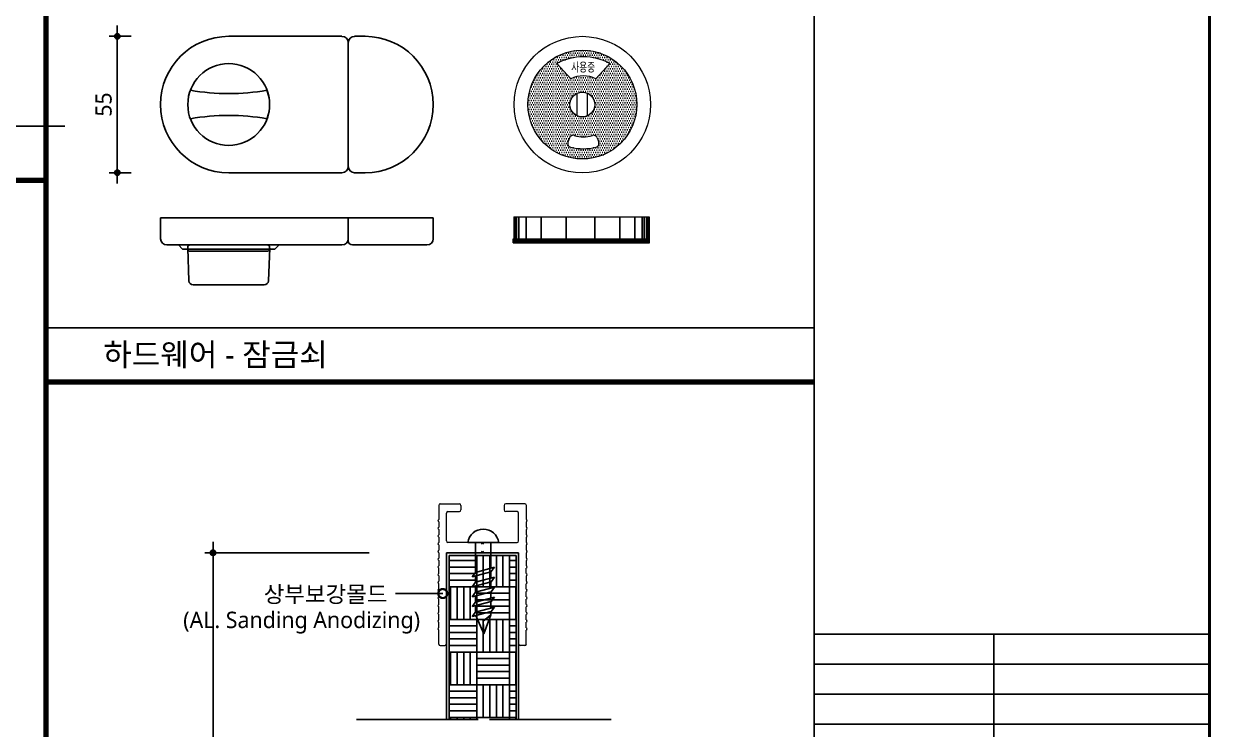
# Model space of a CAD drawing. Extents: x -256 to 8104, y -176 to 5714.
# Drawn here: x 5791 to 7984, y 3010 to 4314 of the extents above; entities that cross this region are included whole.
import ezdxf
from ezdxf.enums import TextEntityAlignment as Align

# ---------------------------------------------------------------- set-up
doc = ezdxf.new("R2010")
doc.units = 0
doc.header["$LTSCALE"] = 30
doc.linetypes.add('HIDDEN2', pattern=[4.7625, 3.175, -1.5875])
doc.layers.get('0').update_dxf_attribs({"linetype": 'CONTINUOUS'})
doc.layers.get('DEFPOINTS').update_dxf_attribs({"linetype": 'CONTINUOUS'})
for name, color, linetype in [('02---제품선', 4, 'CONTINUOUS'), ('C', 2, 'CONTINUOUS'), ('curior-0Line', 252, 'CONTINUOUS'), ('DIM', 7, 'CONTINUOUS'), ('TIT', 3, 'CONTINUOUS'), ('기타', 1, 'CONTINUOUS'), ('문자', 3, 'CONTINUOUS'), ('상부보강몰드', 4, 'HIDDEN2'), ('잠금쇠(회전형)', 4, 'CONTINUOUS'), ('치수', 1, 'CONTINUOUS'), ('판넬', 2, 'CONTINUOUS'), ('해치', 8, 'CONTINUOUS')]:
    doc.layers.add(name, color=color, linetype=linetype)
doc.styles.add('HDW', font='gulim.ttc')
doc.styles.add('돋움', font='malgun.ttf')
doc.dimstyles.new('10', dxfattribs={"dimscale": 10, "dimtxt": 3, "dimasz": 1, "dimexe": 1.5, "dimexo": 2, "dimgap": 1, "dimtad": 1, "dimdec": 0, "dimlunit": 6, "dimtxsty": '돋움', "dimblk": 'DIMDOT', "dimcen": -1, "dimdle": 1.5, "dimclrt": 3, "dimazin": 3, "dimtfac": 1, "dimtdec": 0, "dimtix": 1, "dimtmove": 2, "dimatfit": 3, "dimldrblk": 'DIMDOT', "dimarcsym": 0})

# ---------------------------------------------------------------- blocks, each defined once
blk = doc.blocks.new('DIMDOT')
at = {"linetype": 'Continuous'}
blk.add_line((-2, 0), (2, 0), dxfattribs=at)
for radius in [0.5, 0.25]:
    blk.add_circle((0, 0), radius, dxfattribs=at)
blk = doc.blocks.new('*D60')
at = {"layer": 'DEFPOINTS', "color": 0}
for p in [(34406.7, -886.4), (34361, -1138.4), (34406.7, -1138.4)]:
    blk.add_point(p, dxfattribs=at)
at = {"layer": 'DIM', "color": 0, "lineweight": -2, "ltscale": 10}
for p, q in [((34386.7, -886.4), (34346, -886.4)), ((34361, -896.4), (34361, -1128.4)), ((34386.7, -1138.4), (34346, -1138.4))]:
    blk.add_line(p, q, dxfattribs=at)
at = {"layer": 'DIM', "color": 0, "lineweight": -2, "xscale": 10, "yscale": 10, "zscale": 10}
for p, rotation in [((34361, -886.4), 90), ((34361, -1138.4), 270)]:
    blk.add_blockref('DIMDOT', p, dxfattribs=dict(at, rotation=rotation))
at = {"layer": 'DIM', "color": 3, "insert": (34335.8, -1012.4), "char_height": 30, "attachment_point": 5, "rotation": 90, "style": '돋움'}
blk.add_mtext('55', dxfattribs=at)
blk = doc.blocks.new('*D61')
at = {"layer": 'DEFPOINTS', "color": 0}
for p in [(34846.7, -1840.5), (34538, -4143.7), (34846.7, -4143.7)]:
    blk.add_point(p, dxfattribs=at)
at = {"layer": 'DIM', "color": 0, "lineweight": -2, "ltscale": 10}
for p, q in [((34826.7, -1840.5), (34523, -1840.5)), ((34538, -1850.5), (34538, -4133.7)), ((34826.7, -4143.7), (34523, -4143.7))]:
    blk.add_line(p, q, dxfattribs=at)
at = {"layer": 'DIM', "color": 0, "lineweight": -2, "xscale": 10, "yscale": 10, "zscale": 10}
for p, rotation in [((34538, -1840.5), 90), ((34538, -4143.7), 270)]:
    blk.add_blockref('DIMDOT', p, dxfattribs=dict(at, rotation=rotation))
at = {"layer": 'DIM', "color": 3, "insert": (34512.7, -2992.1), "char_height": 30, "attachment_point": 5, "rotation": 90, "style": '돋움'}
blk.add_mtext('VAR.', dxfattribs=at)
blk = doc.blocks.new('A$C13EB2441')
for p, q in [((0.837, 7.375), (0.837, 14.115)), ((0.837, 6.74), (0.837, 0))]:
    blk.add_line(p, q)
blk = doc.blocks.new('_DOTSMALL')
at = {"color": 0, "linetype": 'ByBlock', "const_width": 0.5}
blk.add_lwpolyline([(-0.0625, 0, 1), (0.0625, 0, 1)], format="xyb", close=True, dxfattribs=at)
blk = doc.blocks.new('A$C63EC304E')
at = {"layer": '치수', "color": 1, "xscale": 2.5, "yscale": 2.5, "zscale": 2.5, "rotation": 234.3098741996962}
blk.add_blockref('_DOTSMALL', (0.31, 0.31), dxfattribs=at)
blk = doc.blocks.new('A$C2BC9653E')
at = {"layer": '치수', "xscale": 0.3333333333333333, "yscale": 0.3333333333333333, "zscale": 0.3333333333333333}
blk.add_blockref('A$C63EC304E', (0, 0), dxfattribs=at)
blk = doc.blocks.new('A$C7FC71301')
at = {"layer": '치수', "rotation": 180}
blk.add_blockref('A$C2BC9653E', (0.208, 0.208), dxfattribs=at)
blk = doc.blocks.new('A$C4A20372B')
at = {"layer": '치수'}
blk.add_blockref('A$C7FC71301', (0, 0), dxfattribs=at)
blk = doc.blocks.new('A$C566469F5')
at = {"layer": '치수'}
blk.add_blockref('A$C4A20372B', (0, 0), dxfattribs=at)
blk = doc.blocks.new('A$C7E317CD4')
at = {"layer": '해치', "xscale": 2, "yscale": 2, "zscale": 2}
blk.add_blockref('A$C566469F5', (0, 0), dxfattribs=at)
blk = doc.blocks.new('A$C601D7F27')
at = {"layer": '치수'}
blk.add_blockref('A$C7E317CD4', (0, 0), dxfattribs=at)
blk = doc.blocks.new('A$C38802C08')
at = {"layer": '치수'}
blk.add_blockref('A$C601D7F27', (0, 0), dxfattribs=at)
blk = doc.blocks.new('STS_02', base_point=(28397.3, -5176.8))
at = {"layer": '해치'}
h = blk.add_hatch(dxfattribs=at)
h.set_pattern_fill('DOTS', color=256, scale=2.628474)
h.set_pattern_definition([(0, (29526.6946, -4469.768), (2.086351, 4.1727023), [0, -4.1727023])])
h.paths.add_polyline_path([(35321.4, -1012.4, 1), (35120.1, -1012.4, 1)])
h.paths.add_polyline_path([(35197.8, -1012.4, -1), (35243.7, -1012.4, -1)], flags=16)
h.paths.add_polyline_path([(35245.5, -965.1, 0.250537), (35199.6, -965.1), (35173.7, -936.7, -0.258173), (35271.3, -936.7)], flags=16)
h.paths.add_polyline_path([(35248.1, -1073.9), (35251, -1082, -0.437988), (35246.1, -1091.1, -0.127495), (35198.9, -1091.1, -0.437988), (35194, -1082), (35196.9, -1073.9, -0.407197), (35205.6, -1069.5, 0.156299), (35239.4, -1069.5, -0.407197)], flags=16)
h.paths.add_polyline_path([(35195.5, -957.3), (35248.9, -957.3), (35248.9, -929.8), (35195.5, -929.8)], flags=8)
at = {"layer": '해치', "transparency": 33554687}
h = blk.add_hatch(dxfattribs=at)
h.set_pattern_fill('WDFLR08', color=256, scale=0.5)
h.set_pattern_definition([(180, (20201.24, -5461.46), (-1e-14, -120.65), [60.325, -60.325]), (180, (20201.24, -5449.39), (-1e-14, -120.65), [60.325, -60.325]), (180, (20201.24, -5437.33), (-1e-14, -120.65), [60.325, -60.325]), (180, (20201.24, -5425.26), (-1e-14, -120.65), [60.325, -60.325]), (90, (20128.85, -5473.52), (-120.65, 7e-15), [60.325, -60.325]), (90, (20116.79, -5473.52), (-120.65, 7e-15), [60.325, -60.325]), (90, (20104.72, -5473.52), (-120.65, 7e-15), [60.325, -60.325]), (90, (20092.66, -5473.52), (-120.65, 7e-15), [60.325, -60.325]), (90, (20189.18, -5413.2), (-120.65, 7e-15), [60.325, -60.325]), (90, (20177.11, -5413.2), (-120.65, 7e-15), [60.325, -60.325]), (90, (20165.05, -5413.2), (-120.65, 7e-15), [60.325, -60.325]), (90, (20152.98, -5413.2), (-120.65, 7e-15), [60.325, -60.325]), (180, (20140.92, -5364.94), (-1e-14, -120.65), [60.325, -60.325]), (180, (20140.92, -5377), (-1e-14, -120.65), [60.325, -60.325]), (180, (20140.92, -5389.07), (-1e-14, -120.65), [60.325, -60.325]), (180, (20140.92, -5401.13), (-1e-14, -120.65), [60.325, -60.325]), (180, (20201.24, -5413.2), (-1e-14, -120.65), []), (90, (20140.92, -5473.52), (-120.65, 7e-15), []), (180, (20201.24, -5473.52), (-1e-14, -120.65), []), (270, (20201.24, -5352.87), (120.65, -2e-14), [])])
h.paths.add_polyline_path([(35028, -2148.2), (35049.2, -2148.2), (35098.1, -2148.2), (35098.1, -1845.2), (34974.2, -1845.2), (34974.2, -2148.2)])
at = {"color": 8}
for p, q in [((30916.1, -1052.6), (34263.9, -1052.6)), ((34229.3, -1424.8), (35649, -1424.8))]:
    blk.add_line(p, q, dxfattribs=at)
at = {"color": 2}
for points in [[(28396.6, 361.6), (35649, 361.6), (35649, -5176.7), (28396.6, -5176.7)], [(28396.6, 361.6), (35649, 361.6), (35649, -5176.7), (28396.6, -5176.7)], [(28396.6, 361.6), (36378.5, 361.6), (36378.5, -5176.7), (28396.6, -5176.7)]]:
    blk.add_lwpolyline(points, close=True, dxfattribs=at)
at = {"color": 8, "const_width": 10}
for points in [[(34229.3, -5176.7), (34229.3, 361.6)], [(30881.5, -1152.6), (34229.3, -1152.6)], [(34229.3, -1524.8), (35649, -1524.8)]]:
    blk.add_lwpolyline(points, dxfattribs=at)
at = {"layer": '02---제품선'}
for p, q in [((34567, -886.4), (34776.3, -886.4)), ((34788, -898.1), (34788, -1126.8)), ((34788, -898.1), (34788, -1126.8)), ((34819, -886.4), (34799.6, -886.4)), ((34567, -1138.4), (34776.3, -1138.4)), ((34819, -1138.4), (34799.6, -1138.4)), ((34441, -1221.4), (34788, -1221.4)), ((34441, -1221.4), (34441, -1260.2)), ((34788, -1221.4), (34788, -1260.2)), ((34945, -1221.4), (34788, -1221.4)), ((34788, -1264.1), (34788, -1221.4)), ((34945, -1260.2), (34945, -1221.4)), ((34452.6, -1271.8), (34473.9, -1271.8)), ((34473.9, -1271.8), (34660, -1271.8)), ((34481.7, -1279.6), (34473.9, -1271.8)), ((34638.7, -1271.8), (34495.3, -1271.8)), ((34652.3, -1279.6), (34660, -1271.8)), ((34660, -1271.8), (34776.3, -1271.8)), ((34933.4, -1271.8), (34795.7, -1271.8)), ((34481.7, -1279.6), (34489.5, -1279.6)), ((34489.5, -1279.6), (34644.5, -1279.6)), ((34491.3, -1277.6), (34493.4, -1338)), ((34491.4, -1279.6), (34491.4, -1275.7)), ((34638.7, -1283.4), (34495.3, -1283.4)), ((34642.7, -1277.6), (34640.6, -1338)), ((34642.6, -1279.6), (34642.6, -1275.7)), ((34652.3, -1279.6), (34644.5, -1279.6)), ((34632.8, -1345.5), (34501.2, -1345.5))]:
    blk.add_line(p, q, dxfattribs=at)
blk.add_circle((34567, -1012.4), 75.6, dxfattribs=at)
blk.add_circle((34567, -1012.4), 75.6, dxfattribs=at)
for centre, radius, start, end in [((34567, -1012.4), 126, 90, 180), ((34776.3, -898.1), 11.6, 0, 90), ((34799.6, -898.1), 11.6, 90, 180), ((34819, -1012.4), 126, 0, 90), ((34567, -575.6), 416.6, 260.2031, 279.7969), ((34567, -1012.4), 75.6, 340.7512, 19.2488), ((34567, -1012.4), 126, 180, 270), ((34819, -1012.4), 126, 270, 0), ((34567, -1449.2), 416.6, 80.2031, 99.7969), ((34776.3, -1126.8), 11.6, 270, 0), ((34799.6, -1126.8), 11.6, 180, 270), ((34452.6, -1260.2), 11.6, 180, 270), ((34495.3, -1275.7), 3.88, 90, 180), ((34638.7, -1275.7), 3.88, 0, 90), ((34776.3, -1260.2), 11.6, 270, 0), ((34795.7, -1264.1), 7.75, 180, 270), ((34933.4, -1260.2), 11.6, 270, 0), ((34495.3, -1279.6), 3.88, 180, 270), ((34638.7, -1279.6), 3.88, 270, 0), ((34501.2, -1337.7), 7.75, 182, 270), ((34632.8, -1337.7), 7.75, 270, 358)]:
    blk.add_arc(centre, radius, start, end, dxfattribs=at)
at = {"layer": 'C'}
for p, q in [((34974.2, -1845.2), (34974.2, -2148.2)), ((34974.2, -1845.2), (35098.1, -1845.2)), ((34974.2, -1845.2), (35098.1, -1845.2)), ((34974.2, -1845.2), (35098.1, -1845.2)), ((35098.1, -2148.2), (35098.1, -1845.2))]:
    blk.add_line(p, q, dxfattribs=at)
at = {"layer": 'curior-0Line'}
for p, q in [((35649, 361.6), (35649, -5175.9)), ((35649.3, -1990.8), (36381.4, -1990.8)), ((35981.6, -1990.8), (35981.6, -2544.6)), ((35649.3, -2046.2), (36381.4, -2046.2)), ((35649.3, -2101.6), (36381.4, -2101.6)), ((35649.3, -2157), (36381.4, -2157))]:
    blk.add_line(p, q, dxfattribs=at)
blk.add_lwpolyline([(36381.4, 361.6), (35649, 361.6), (35649, -5176.7), (36381.4, -5176.7)], close=True, dxfattribs=at)
at = {"layer": '기타', "color": 1}
for p, q in [((35023.3, -1876.5), (35023.3, -1821.4)), ((35051.8, -1868.9), (35051.8, -1821.4)), ((35016.8, -1884.9), (35051.8, -1875.6)), ((35023.1, -1876.6), (35016.8, -1884.9)), ((35023.1, -1876.6), (35058.1, -1867.3)), ((35023.1, -1894.9), (35058.1, -1885.6)), ((35023.3, -1894.9), (35023.3, -1883.2)), ((35058.1, -1867.3), (35051.8, -1875.6)), ((35051.8, -1887.3), (35051.8, -1875.6)), ((35058.1, -1885.6), (35051.9, -1894)), ((35016.9, -1903.3), (35051.9, -1894)), ((35023.1, -1894.9), (35016.9, -1903.3)), ((35023.2, -1913.3), (35058.2, -1904)), ((35023.3, -1913.2), (35023.3, -1901.6)), ((35051.8, -1905.7), (35051.8, -1894)), ((35058.2, -1904), (35051.9, -1912.3)), ((35016.9, -1921.6), (35051.9, -1912.3)), ((35023.2, -1913.3), (35016.9, -1921.6)), ((35023.2, -1931.6), (35058.2, -1922.3)), ((35023.3, -1931.6), (35023.3, -1919.9)), ((35051.8, -1924), (35051.8, -1912.3)), ((35058.2, -1922.3), (35052, -1930.6)), ((35017, -1939.9), (35052, -1930.6)), ((35023.2, -1931.6), (35017, -1939.9)), ((35017, -1958.3), (35052, -1949)), ((35023.3, -1950), (35017, -1958.3)), ((35023.3, -1950), (35023.3, -1938.3)), ((35023.3, -1950), (35058.2, -1940.7)), ((35051.8, -1942.4), (35051.8, -1930.7)), ((35051.8, -1955.3), (35051.8, -1949)), ((35058.2, -1940.7), (35052, -1949)), ((35024, -1956.5), (35038.5, -1990.1)), ((35051.8, -1955.3), (35037.6, -1966.6)), ((35037.6, -1966.6), (35038.5, -1990.1)), ((35038.5, -1990.1), (35051.8, -1955.3))]:
    blk.add_line(p, q, dxfattribs=at)
blk.add_arc((35037.5, -1825.6), 28.9, 8.3784, 171.6216, dxfattribs=at)
at = {"layer": '상부보강몰드', "linetype": 'Continuous', "lineweight": 15}
for p, q in [((34955.2, -1752.9), (34955.2, -1778.8)), ((34958, -1750), (34993.3, -1750)), ((34996.1, -1752.9), (34996.1, -1761.4)), ((35076.2, -1752.9), (35076.2, -1761.4)), ((35114.3, -1750), (35079, -1750)), ((35117.1, -1752.9), (35117.1, -1778.8)), ((34969.5, -1818.5), (34969.5, -1767.2)), ((34972.3, -1764.3), (34993.3, -1764.3)), ((35100, -1764.3), (35079, -1764.3)), ((35102.9, -1818.5), (35102.9, -1767.2)), ((34955.2, -1783.1), (34955.2, -1793)), ((34955.2, -1783.1), (34955.2, -1793)), ((34955.2, -1797.4), (34955.2, -1807.3)), ((34955.2, -1797.4), (34955.2, -1807.3)), ((35117.1, -1783.1), (35117.1, -1793)), ((35117.1, -1783.1), (35117.1, -1793)), ((35117.1, -1797.4), (35117.1, -1807.3)), ((35117.1, -1797.4), (35117.1, -1807.3)), ((34955.2, -1811.7), (34955.2, -1821.6)), ((34955.2, -1811.7), (34955.2, -1821.6)), ((35117.1, -1811.7), (35117.1, -1821.6)), ((35117.1, -1811.7), (35117.1, -1821.6)), ((34955.2, -1826), (34955.2, -1835.9)), ((34955.2, -1826), (34955.2, -1835.9)), ((34955.2, -1840.3), (34955.2, -1850.2)), ((34955.2, -1840.3), (34955.2, -1850.2)), ((34969.5, -1840.5), (34969.5, -2009.1)), ((34969.5, -1840.5), (35033.8, -1840.5)), ((35033.8, -1821.4), (34972.3, -1821.4)), ((35036.2, -1824.3), (35033.8, -1821.4)), ((35033.8, -1840.5), (35036.2, -1837.6)), ((35038.5, -1821.4), (35036.2, -1824.3)), ((35036.2, -1837.6), (35038.5, -1840.5)), ((35038.5, -1821.4), (35100, -1821.4)), ((35102.9, -1840.5), (35038.5, -1840.5)), ((35102.9, -1840.5), (35102.9, -2009.1)), ((35117.1, -1826), (35117.1, -1835.9)), ((35117.1, -1826), (35117.1, -1835.9)), ((35117.1, -1840.3), (35117.1, -1850.2)), ((35117.1, -1840.3), (35117.1, -1850.2)), ((34955.2, -1854.6), (34955.2, -1864.5)), ((34955.2, -1854.6), (34955.2, -1864.5)), ((35117.1, -1854.6), (35117.1, -1864.5)), ((35117.1, -1854.6), (35117.1, -1864.5)), ((34955.2, -1878.8), (34955.2, -1868.9)), ((34955.2, -1883.2), (34955.2, -1893.1)), ((35117.1, -1878.8), (35117.1, -1868.9)), ((35117.1, -1883.2), (35117.1, -1893.1)), ((34955.2, -1907.4), (34955.2, -1897.5)), ((35117.1, -1907.4), (35117.1, -1897.5)), ((34955.2, -1921.7), (34955.2, -1911.8)), ((34955.2, -1936), (34955.2, -1926)), ((35117.1, -1921.7), (35117.1, -1911.8)), ((35117.1, -1936), (35117.1, -1926)), ((34955.2, -1950.3), (34955.2, -1940.3)), ((35117.1, -1950.3), (35117.1, -1940.3)), ((34955.2, -1964.6), (34955.2, -1954.6)), ((34955.2, -1978.8), (34955.2, -1968.9)), ((35117.1, -1964.6), (35117.1, -1954.6)), ((35117.1, -1978.8), (35117.1, -1968.9)), ((34955.2, -2009.1), (34955.2, -1983.2)), ((35117.1, -2009.1), (35117.1, -1983.2)), ((34958, -2012), (34966.6, -2012)), ((35114.3, -2012), (35105.7, -2012))]:
    blk.add_line(p, q, dxfattribs=at)
for centre, radius, start, end in [((34958, -1752.9), 2.86, 90, 180), ((34958, -1752.9), 2.86, 90, 180), ((34993.3, -1752.9), 2.86, 0, 90), ((35079, -1752.9), 2.86, 90, 180), ((35114.3, -1752.9), 2.86, 0, 90), ((35114.3, -1752.9), 2.86, 0, 90), ((34972.3, -1767.2), 2.86, 90, 180), ((34993.3, -1761.4), 2.86, 270, 0), ((35079, -1761.4), 2.86, 180, 270), ((35100, -1767.2), 2.86, 0, 90), ((34955.2, -1780.9), 1.43, 113.5782, 246.4218), ((34955.2, -1780.9), 1.43, 113.5782, 246.4218), ((34955.2, -1780.9), 1.43, 113.5782, 246.4218), ((34955.2, -1780.9), 1.43, 113.5782, 246.4218), ((34955.2, -1795.2), 1.43, 113.5782, 246.4218), ((34955.2, -1795.2), 1.43, 113.5782, 246.4218), ((34955.2, -1795.2), 1.43, 113.5782, 246.4218), ((34955.2, -1795.2), 1.43, 113.5782, 246.4218), ((34954.2, -1778.8), 0.953, 293.5782, 0), ((34954.2, -1778.8), 0.953, 293.5782, 0), ((34954.2, -1778.8), 0.953, 293.5782, 0), ((34954.2, -1778.8), 0.953, 293.5782, 0), ((34954.2, -1783.1), 0.953, 0, 66.4218), ((34954.2, -1783.1), 0.953, 0, 66.4218), ((34954.2, -1783.1), 0.953, 0, 66.4218), ((34954.2, -1783.1), 0.953, 0, 66.4218), ((34954.2, -1793), 0.953, 293.5782, 0), ((34954.2, -1793), 0.953, 293.5782, 0), ((34954.2, -1793), 0.953, 293.5782, 0), ((34954.2, -1793), 0.953, 293.5782, 0), ((34954.2, -1797.4), 0.953, 0, 66.4218), ((34954.2, -1797.4), 0.953, 0, 66.4218), ((34954.2, -1797.4), 0.953, 0, 66.4218), ((34954.2, -1797.4), 0.953, 0, 66.4218), ((35118.1, -1778.8), 0.953, 180, 246.4218), ((35118.1, -1778.8), 0.953, 180, 246.4218), ((35118.1, -1778.8), 0.953, 180, 246.4218), ((35118.1, -1778.8), 0.953, 180, 246.4218), ((35118.1, -1783.1), 0.953, 113.5782, 180), ((35118.1, -1783.1), 0.953, 113.5782, 180), ((35118.1, -1783.1), 0.953, 113.5782, 180), ((35118.1, -1783.1), 0.953, 113.5782, 180), ((35118.1, -1793), 0.953, 180, 246.4218), ((35118.1, -1793), 0.953, 180, 246.4218), ((35118.1, -1793), 0.953, 180, 246.4218), ((35118.1, -1793), 0.953, 180, 246.4218), ((35118.1, -1797.4), 0.953, 113.5782, 180), ((35118.1, -1797.4), 0.953, 113.5782, 180), ((35118.1, -1797.4), 0.953, 113.5782, 180), ((35118.1, -1797.4), 0.953, 113.5782, 180), ((35117.1, -1780.9), 1.43, 293.5782, 66.4218), ((35117.1, -1780.9), 1.43, 293.5782, 66.4218), ((35117.1, -1780.9), 1.43, 293.5782, 66.4218), ((35117.1, -1780.9), 1.43, 293.5782, 66.4218), ((35117.1, -1795.2), 1.43, 293.5782, 66.4218), ((35117.1, -1795.2), 1.43, 293.5782, 66.4218), ((35117.1, -1795.2), 1.43, 293.5782, 66.4218), ((35117.1, -1795.2), 1.43, 293.5782, 66.4218), ((34955.2, -1809.5), 1.43, 113.5782, 246.4218), ((34955.2, -1809.5), 1.43, 113.5782, 246.4218), ((34955.2, -1809.5), 1.43, 113.5782, 246.4218), ((34955.2, -1809.5), 1.43, 113.5782, 246.4218), ((34954.2, -1807.3), 0.953, 293.5782, 0), ((34954.2, -1807.3), 0.953, 293.5782, 0), ((34954.2, -1807.3), 0.953, 293.5782, 0), ((34954.2, -1807.3), 0.953, 293.5782, 0), ((34954.2, -1811.7), 0.953, 0, 66.4218), ((34954.2, -1811.7), 0.953, 0, 66.4218), ((34954.2, -1811.7), 0.953, 0, 66.4218), ((34954.2, -1811.7), 0.953, 0, 66.4218), ((34972.3, -1818.5), 2.86, 180, 270), ((35100, -1818.5), 2.86, 270, 0), ((35118.1, -1807.3), 0.953, 180, 246.4218), ((35118.1, -1807.3), 0.953, 180, 246.4218), ((35118.1, -1807.3), 0.953, 180, 246.4218), ((35118.1, -1807.3), 0.953, 180, 246.4218), ((35118.1, -1811.7), 0.953, 113.5782, 180), ((35118.1, -1811.7), 0.953, 113.5782, 180), ((35118.1, -1811.7), 0.953, 113.5782, 180), ((35118.1, -1811.7), 0.953, 113.5782, 180), ((35117.1, -1809.5), 1.43, 293.5782, 66.4218), ((35117.1, -1809.5), 1.43, 293.5782, 66.4218), ((35117.1, -1809.5), 1.43, 293.5782, 66.4218), ((35117.1, -1809.5), 1.43, 293.5782, 66.4218), ((34955.2, -1823.8), 1.43, 113.5782, 246.4218), ((34955.2, -1823.8), 1.43, 113.5782, 246.4218), ((34955.2, -1823.8), 1.43, 113.5782, 246.4218), ((34955.2, -1823.8), 1.43, 113.5782, 246.4218), ((34955.2, -1838.1), 1.43, 113.5782, 246.4218), ((34955.2, -1838.1), 1.43, 113.5782, 246.4218), ((34955.2, -1838.1), 1.43, 113.5782, 246.4218), ((34955.2, -1838.1), 1.43, 113.5782, 246.4218), ((34954.2, -1821.6), 0.953, 293.5782, 0), ((34954.2, -1821.6), 0.953, 293.5782, 0), ((34954.2, -1821.6), 0.953, 293.5782, 0), ((34954.2, -1821.6), 0.953, 293.5782, 0), ((34954.2, -1826), 0.953, 0, 66.4218), ((34954.2, -1826), 0.953, 0, 66.4218), ((34954.2, -1826), 0.953, 0, 66.4218), ((34954.2, -1826), 0.953, 0, 66.4218), ((34954.2, -1835.9), 0.953, 293.5782, 0), ((34954.2, -1835.9), 0.953, 293.5782, 0), ((34954.2, -1835.9), 0.953, 293.5782, 0), ((34954.2, -1835.9), 0.953, 293.5782, 0), ((34954.2, -1840.3), 0.953, 0, 66.4218), ((34954.2, -1840.3), 0.953, 0, 66.4218), ((34954.2, -1840.3), 0.953, 0, 66.4218), ((34954.2, -1840.3), 0.953, 0, 66.4218), ((35118.1, -1821.6), 0.953, 180, 246.4218), ((35118.1, -1821.6), 0.953, 180, 246.4218), ((35118.1, -1821.6), 0.953, 180, 246.4218), ((35118.1, -1821.6), 0.953, 180, 246.4218), ((35118.1, -1826), 0.953, 113.5782, 180), ((35118.1, -1826), 0.953, 113.5782, 180), ((35118.1, -1826), 0.953, 113.5782, 180), ((35118.1, -1826), 0.953, 113.5782, 180), ((35118.1, -1835.9), 0.953, 180, 246.4218), ((35118.1, -1835.9), 0.953, 180, 246.4218), ((35118.1, -1835.9), 0.953, 180, 246.4218), ((35118.1, -1835.9), 0.953, 180, 246.4218), ((35118.1, -1840.3), 0.953, 113.5782, 180), ((35118.1, -1840.3), 0.953, 113.5782, 180), ((35118.1, -1840.3), 0.953, 113.5782, 180), ((35118.1, -1840.3), 0.953, 113.5782, 180), ((35117.1, -1823.8), 1.43, 293.5782, 66.4218), ((35117.1, -1823.8), 1.43, 293.5782, 66.4218), ((35117.1, -1823.8), 1.43, 293.5782, 66.4218), ((35117.1, -1823.8), 1.43, 293.5782, 66.4218), ((35117.1, -1838.1), 1.43, 293.5782, 66.4218), ((35117.1, -1838.1), 1.43, 293.5782, 66.4218), ((35117.1, -1838.1), 1.43, 293.5782, 66.4218), ((35117.1, -1838.1), 1.43, 293.5782, 66.4218), ((34955.2, -1852.4), 1.43, 113.5782, 246.4218), ((34955.2, -1852.4), 1.43, 113.5782, 246.4218), ((34955.2, -1852.4), 1.43, 113.5782, 246.4218), ((34955.2, -1852.4), 1.43, 113.5782, 246.4218), ((34954.2, -1850.2), 0.953, 293.5782, 0), ((34954.2, -1850.2), 0.953, 293.5782, 0), ((34954.2, -1850.2), 0.953, 293.5782, 0), ((34954.2, -1850.2), 0.953, 293.5782, 0), ((34954.2, -1854.6), 0.953, 0, 66.4218), ((34954.2, -1854.6), 0.953, 0, 66.4218), ((34954.2, -1854.6), 0.953, 0, 66.4218), ((34954.2, -1854.6), 0.953, 0, 66.4218), ((35118.1, -1850.2), 0.953, 180, 246.4218), ((35118.1, -1850.2), 0.953, 180, 246.4218), ((35118.1, -1850.2), 0.953, 180, 246.4218), ((35118.1, -1850.2), 0.953, 180, 246.4218), ((35118.1, -1854.6), 0.953, 113.5782, 180), ((35118.1, -1854.6), 0.953, 113.5782, 180), ((35118.1, -1854.6), 0.953, 113.5782, 180), ((35118.1, -1854.6), 0.953, 113.5782, 180), ((35117.1, -1852.4), 1.43, 293.5782, 66.4218), ((35117.1, -1852.4), 1.43, 293.5782, 66.4218), ((35117.1, -1852.4), 1.43, 293.5782, 66.4218), ((35117.1, -1852.4), 1.43, 293.5782, 66.4218), ((34955.2, -1866.7), 1.43, 113.5782, 246.4218), ((34955.2, -1866.7), 1.43, 113.5782, 246.4218), ((34955.2, -1881), 1.43, 113.5782, 246.4218), ((34955.2, -1881), 1.43, 113.5782, 246.4218), ((34954.2, -1864.5), 0.953, 293.5782, 0), ((34954.2, -1864.5), 0.953, 293.5782, 0), ((34954.2, -1868.9), 0.953, 0, 66.4218), ((34954.2, -1868.9), 0.953, 0, 66.4218), ((34954.2, -1878.8), 0.953, 293.5782, 0), ((34954.2, -1878.8), 0.953, 293.5782, 0), ((34954.2, -1883.2), 0.953, 0, 66.4218), ((34954.2, -1883.2), 0.953, 0, 66.4218), ((35118.1, -1864.5), 0.953, 180, 246.4218), ((35118.1, -1864.5), 0.953, 180, 246.4218), ((35118.1, -1868.9), 0.953, 113.5782, 180), ((35118.1, -1868.9), 0.953, 113.5782, 180), ((35118.1, -1878.8), 0.953, 180, 246.4218), ((35118.1, -1878.8), 0.953, 180, 246.4218), ((35118.1, -1883.2), 0.953, 113.5782, 180), ((35118.1, -1883.2), 0.953, 113.5782, 180), ((35117.1, -1866.7), 1.43, 293.5782, 66.4218), ((35117.1, -1866.7), 1.43, 293.5782, 66.4218), ((35117.1, -1881), 1.43, 293.5782, 66.4218), ((35117.1, -1881), 1.43, 293.5782, 66.4218), ((34955.2, -1895.3), 1.43, 113.5782, 246.4218), ((34954.2, -1893.1), 0.953, 293.5782, 0), ((34954.2, -1897.5), 0.953, 0, 66.4218), ((34954.2, -1907.4), 0.953, 293.5782, 0), ((34954.2, -1907.4), 0.953, 293.5782, 0), ((35118.1, -1893.1), 0.953, 180, 246.4218), ((35118.1, -1897.5), 0.953, 113.5782, 180), ((35118.1, -1907.4), 0.953, 180, 246.4218), ((35118.1, -1907.4), 0.953, 180, 246.4218), ((35117.1, -1895.3), 1.43, 293.5782, 66.4218), ((34955.2, -1909.6), 1.43, 113.5782, 246.4218), ((34955.2, -1909.6), 1.43, 113.5782, 246.4218), ((34955.2, -1923.9), 1.43, 113.5782, 246.4218), ((34955.2, -1923.9), 1.43, 113.5782, 246.4218), ((34954.2, -1911.8), 0.953, 0, 66.4218), ((34954.2, -1911.8), 0.953, 0, 66.4218), ((34954.2, -1921.7), 0.953, 293.5782, 0), ((34954.2, -1921.7), 0.953, 293.5782, 0), ((34954.2, -1926), 0.953, 0, 66.4218), ((34954.2, -1926), 0.953, 0, 66.4218), ((35118.1, -1911.8), 0.953, 113.5782, 180), ((35118.1, -1911.8), 0.953, 113.5782, 180), ((35118.1, -1921.7), 0.953, 180, 246.4218), ((35118.1, -1921.7), 0.953, 180, 246.4218), ((35118.1, -1926), 0.953, 113.5782, 180), ((35118.1, -1926), 0.953, 113.5782, 180), ((35117.1, -1909.6), 1.43, 293.5782, 66.4218), ((35117.1, -1909.6), 1.43, 293.5782, 66.4218), ((35117.1, -1923.9), 1.43, 293.5782, 66.4218), ((35117.1, -1923.9), 1.43, 293.5782, 66.4218), ((34955.2, -1938.2), 1.43, 113.5782, 246.4218), ((34955.2, -1938.2), 1.43, 113.5782, 246.4218), ((34955.2, -1952.4), 1.43, 113.5782, 246.4218), ((34955.2, -1952.4), 1.43, 113.5782, 246.4218), ((34954.2, -1936), 0.953, 293.5782, 0), ((34954.2, -1936), 0.953, 293.5782, 0), ((34954.2, -1940.3), 0.953, 0, 66.4218), ((34954.2, -1940.3), 0.953, 0, 66.4218), ((34954.2, -1950.3), 0.953, 293.5782, 0), ((34954.2, -1950.3), 0.953, 293.5782, 0), ((35118.1, -1936), 0.953, 180, 246.4218), ((35118.1, -1936), 0.953, 180, 246.4218), ((35118.1, -1940.3), 0.953, 113.5782, 180), ((35118.1, -1940.3), 0.953, 113.5782, 180), ((35118.1, -1950.3), 0.953, 180, 246.4218), ((35118.1, -1950.3), 0.953, 180, 246.4218), ((35117.1, -1938.2), 1.43, 293.5782, 66.4218), ((35117.1, -1938.2), 1.43, 293.5782, 66.4218), ((35117.1, -1952.4), 1.43, 293.5782, 66.4218), ((35117.1, -1952.4), 1.43, 293.5782, 66.4218), ((34955.2, -1966.7), 1.43, 113.5782, 246.4218), ((34955.2, -1966.7), 1.43, 113.5782, 246.4218), ((34954.2, -1954.6), 0.953, 0, 66.4218), ((34954.2, -1954.6), 0.953, 0, 66.4218), ((34954.2, -1964.6), 0.953, 293.5782, 0), ((34954.2, -1964.6), 0.953, 293.5782, 0), ((34954.2, -1968.9), 0.953, 0, 66.4218), ((34954.2, -1968.9), 0.953, 0, 66.4218), ((35118.1, -1954.6), 0.953, 113.5782, 180), ((35118.1, -1954.6), 0.953, 113.5782, 180), ((35118.1, -1964.6), 0.953, 180, 246.4218), ((35118.1, -1964.6), 0.953, 180, 246.4218), ((35118.1, -1968.9), 0.953, 113.5782, 180), ((35118.1, -1968.9), 0.953, 113.5782, 180), ((35117.1, -1966.7), 1.43, 293.5782, 66.4218), ((35117.1, -1966.7), 1.43, 293.5782, 66.4218), ((34955.2, -1981), 1.43, 113.5782, 246.4218), ((34955.2, -1981), 1.43, 113.5782, 246.4218), ((34954.2, -1978.8), 0.953, 293.5782, 0), ((34954.2, -1978.8), 0.953, 293.5782, 0), ((34954.2, -1983.2), 0.953, 0, 66.4218), ((34954.2, -1983.2), 0.953, 0, 66.4218), ((35118.1, -1978.8), 0.953, 180, 246.4218), ((35118.1, -1978.8), 0.953, 180, 246.4218), ((35118.1, -1983.2), 0.953, 113.5782, 180), ((35118.1, -1983.2), 0.953, 113.5782, 180), ((35117.1, -1981), 1.43, 293.5782, 66.4218), ((35117.1, -1981), 1.43, 293.5782, 66.4218), ((34958, -2009.1), 2.86, 180, 270), ((34966.6, -2009.1), 2.86, 270, 0), ((35105.7, -2009.1), 2.86, 180, 270), ((35114.3, -2009.1), 2.86, 270, 0)]:
    blk.add_arc(centre, radius, start, end, dxfattribs=at)
at = {"layer": '잠금쇠(회전형)', "linetype": 'Continuous', "lineweight": 15}
for p, q in [((35173.7, -936.7), (35199.6, -965.1)), ((35271.3, -936.7), (35245.5, -965.1)), ((35210.7, -991.7), (35210.7, -1032.9)), ((35229.8, -992.1), (35229.8, -1033.3)), ((35196.9, -1073.9), (35194, -1082)), ((35248.1, -1073.9), (35251, -1082)), ((35094, -1219.9), (35344.3, -1219.9)), ((35094, -1219.9), (35094, -1260.2)), ((35094.7, -1219.9), (35094.7, -1260.2)), ((35344.3, -1219.9), (35344.3, -1260.2)), ((35093.1, -1260.2), (35345.1, -1260.2)), ((35093.1, -1267.9), (35093.1, -1260.2)), ((35093.1, -1267.6), (35345.1, -1267.6)), ((35345.1, -1267.9), (35345.1, -1260.2))]:
    blk.add_line(p, q, dxfattribs=at)
for radius in [126, 100.6, 22.9]:
    blk.add_circle((35220.7, -1012.4), radius, dxfattribs=at)
for centre, radius, start, end in [((35222.5, -1024.9), 100.7, 61.0478, 118.9522), ((35222.5, -1008.1), 48.7, 61.8696, 118.1304), ((35203.5, -1076.2), 7, 72.2332, 160.8571), ((35222.5, -1016.8), 55.3, 252.2332, 287.7668), ((35241.5, -1076.2), 7, 19.1429, 107.7668), ((35200.7, -1084.3), 7, 160.8571, 255.4685), ((35222.5, -1000), 94.1, 255.4685, 284.5315), ((35244.4, -1084.3), 7, 284.5315, 19.1429)]:
    blk.add_arc(centre, radius, start, end, dxfattribs=at)
at = {"layer": '치수'}
blk.add_line((34875.6, -1915.7), (34962.8, -1915.7), dxfattribs=at)
at = {"layer": '판넬', "color": 1}
for p, q in [((34969.5, -1840.5), (34969.5, -2148.2)), ((34969.5, -1840.5), (35102.9, -1840.5)), ((35066.1, -1821.4), (35009, -1821.4)), ((35102.9, -2148.2), (35102.9, -1840.5))]:
    blk.add_line(p, q, dxfattribs=at)
at = {"layer": '해치'}
for p, q in [((35096.3, -1219.9), (35096.3, -1260.2)), ((35098.7, -1219.9), (35098.7, -1260.2)), ((35103.1, -1219.9), (35103.1, -1260.2)), ((35116.6, -1219.9), (35116.6, -1260.2)), ((35144.4, -1219.9), (35144.4, -1260.2)), ((35190.7, -1219.9), (35190.7, -1260.2)), ((35243.8, -1219.9), (35243.8, -1260.2)), ((35290.1, -1219.9), (35290.1, -1260.2)), ((35317.8, -1219.9), (35317.8, -1260.2)), ((35331.4, -1219.9), (35331.4, -1260.2)), ((35335.2, -1219.9), (35335.2, -1260.2)), ((35339.5, -1219.9), (35339.5, -1260.2)), ((35342, -1219.9), (35342, -1260.2)), ((35343.6, -1219.9), (35343.6, -1260.2)), ((35093.1, -1262.7), (35345.1, -1262.7)), ((35093.1, -1264), (35345.1, -1264)), ((35093.1, -1265.3), (35345.1, -1265.3)), ((35093.1, -1266.1), (35345.1, -1266.1)), ((35093.1, -1266.9), (35345.1, -1266.9)), ((35093.1, -1267.9), (35345.1, -1267.9))]:
    blk.add_line(p, q, dxfattribs=at)
at = {"layer": '해치', "color": 3}
blk.add_line((34969.5, -1840.5), (35102.9, -1840.5), dxfattribs=at)
blk.add_line((34969.5, -1840.5), (35102.9, -1840.5), dxfattribs=at)
at = {"xscale": 33.34816454184198, "yscale": 33.34816454184198, "zscale": 33.34816454184198, "rotation": 270}
blk.add_blockref('A$C13EB2441', (34803.2, -2120.3), dxfattribs=at)
at = {"layer": '해치', "xscale": -20, "yscale": 20, "zscale": 20}
blk.add_blockref('A$C38802C08', (34966.9, -1919.9), dxfattribs=at)
at = {"layer": 'TIT', "style": '돋움'}
blk.add_text('하드웨어 - 잠금쇠', height=42, dxfattribs=at).set_placement((34750.1, -1495.2), align=Align.RIGHT)
at = {"layer": '문자', "style": '돋움'}
for s, height, p in [('상부보강몰드', 30.34, (34746, -1916.6)), ('(AL. Sanding Anodizing)', 30.337, (34701.8, -1968.5))]:
    blk.add_text(s, height=height, dxfattribs=at).set_placement(p, align=Align.MIDDLE)
at = {"layer": '잠금쇠(회전형)', "linetype": 'Continuous', "lineweight": 15, "style": 'HDW', "width": 0.659278}
blk.add_text('사용중', height=16.4, dxfattribs=at).set_placement((35200.1, -951.6), (35244.3, -951.6), align=Align.FIT)
at = {"layer": 'DIM', "ltscale": 10}
for base, p1, p2, text, picture, middle in [((34361, -1138.4), (34406.7, -886.4), (34406.7, -1138.4), '55', '*D60', (34335.8, -1012.4)), ((34538, -4143.7), (34846.7, -1840.5), (34846.7, -4143.7), 'VAR.', '*D61', (34512.7, -2992.1))]:
    dim = blk.add_linear_dim(base=base, p1=p1, p2=p2, angle=90, text=text, dimstyle='10', override={"dimtxsty": '돋움'}, dxfattribs=at)
    dim.commit()
    dim.dimension.update_dxf_attribs({"geometry": picture, "text_midpoint": middle})

msp = doc.modelspace()

# ---------------------------------------------------------------- block references
msp.add_blockref('STS_02', (0, 0))

doc.saveas('drawing.dxf')
